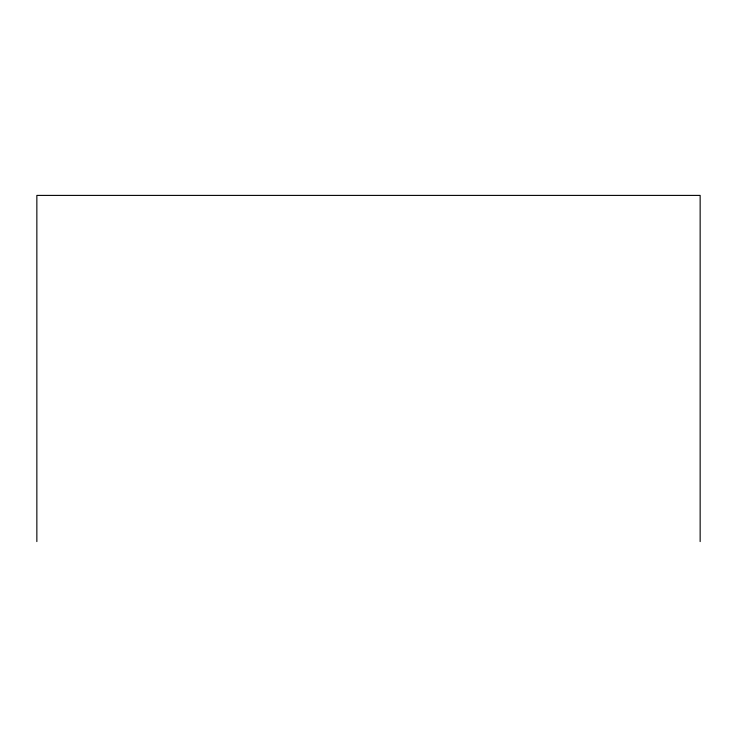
<?xml version="1.0" encoding="UTF-8"?>
<svg xmlns="http://www.w3.org/2000/svg" width="737" height="737" viewBox="0 0 737 737"><rect width="100%" height="100%" fill="white"/><g stroke="black" fill="none" stroke-linecap="round" stroke-linejoin="round"><path stroke-width="1.11" d="M700.15 541.594L700.15 195.406L36.85 195.406L36.85 541.594"/></g></svg>
